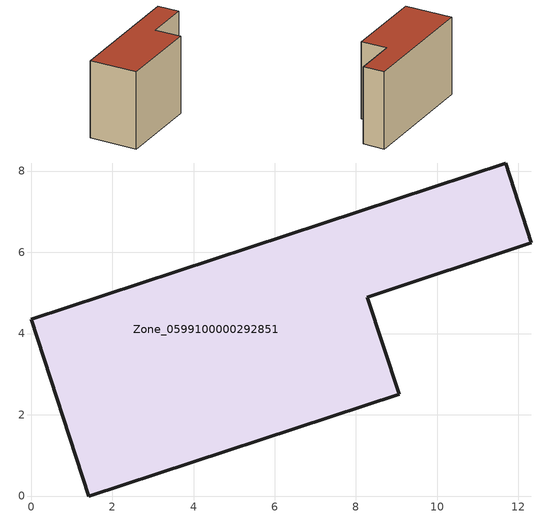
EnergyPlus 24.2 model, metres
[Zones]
Zone_0599100000292851
 floor ground (C_G): 0,4.35 11.68,8.2 12.32,6.24 8.28,4.89 9.06,2.5 1.42,0 z0
 wall outside (C_F): 1.42,0 9.06,2.5 8.28,4.89 12.32,6.24 11.68,8.2 0,4.35 1.42,0 z0:7.46
 roof outside (C_R): 11.68,8.2 0,4.35 1.42,0 9.06,2.5 8.28,4.89 12.32,6.24 z7.46
[BUILDING]
Pand.0599100000292851: North Axis=0; Terrain=City; Loads Convergence Tolerance Value=0.04; Temperature Convergence Tolerance Value=0.4; Solar Distribution=FullExterior; Maximum Number of Warmup Days=25; Minimum Number of Warmup Days=1
[Site:Location]
Rotterdam.The.Hague.AP_ZH_NLD Design_Conditions: Latitude=51.96; Longitude=4.45; Time Zone=1; Elevation=-4.5
[SITE:GROUNDTEMPERATURE:BUILDINGSURFACE]
18, 18, 18, 18, 18, 18, 18, 18, 18, 18, 18, 18
[MATERIAL] Thermal Absorptance=0.9; Solar Absorptance=0.7; Visible Absorptance=0.7
Name | Roughness | Thickness | Conductivity | Density | Specific Heat
G.TI.1946 | MediumSmooth | 0.15 | 1 | 540 | 1210
F.TI.1946 | Rough | 0.3 | 0.857143 | 1920 | 840
R.TI.1946 | MediumRough | 0.2 | 0.1 | 1500 | 1000
[CONSTRUCTION]
C_G: G.TI.1946
C_F: F.TI.1946
C_R: R.TI.1946
[ZONE]
Zone_0599100000292851: Type=1; Multiplier=1; Ceiling Height=Autocalculate; Volume=Autocalculate; Floor Area=autocalculate; Part of Total Floor Area=Yes
[ZONEINFILTRATION:DESIGNFLOWRATE]
Infil_Zone_0599100000292851: Zone or ZoneList or Space or SpaceList=Zone_0599100000292851; Schedule=AlwaysOn; Design Flow Rate Calculation Method=Flow/Area; Flow Rate per Floor Area=0.003; Constant Term Coefficient=1; Temperature Term Coefficient=0; Velocity Term Coefficient=0; Velocity Squared Term Coefficient=0
[HVACTEMPLATE:ZONE:IDEALLOADSAIRSYSTEM]
Zone_0599100000292851: Maximum Heating Supply Air Temperature=50; Minimum Cooling Supply Air Temperature=13; Maximum Heating Supply Air Humidity Ratio=0.0156; Minimum Cooling Supply Air Humidity Ratio=0.0077; Heating Limit=NoLimit; Cooling Limit=NoLimit; Dehumidification Control Type=ConstantSensibleHeatRatio; Cooling Sensible Heat Ratio=0.7; Dehumidification Setpoint=60; Humidification Control Type=None; Humidification Setpoint=30; Outdoor Air Method=None; Outdoor Air Flow Rate per Person=0.00944; Outdoor Air Flow Rate per Zone Floor Area=0; Outdoor Air Flow Rate per Zone=0; Demand Controlled Ventilation Type=None; Outdoor Air Economizer Type=NoEconomizer; Heat Recovery Type=None; Sensible Heat Recovery Effectiveness=0.7; Latent Heat Recovery Effectiveness=0.65
[ZONECONTROL:THERMOSTAT]
ThermostatControl_Zone_0599100000292851: Zone or ZoneList=Zone_0599100000292851; Control Type Schedule=DualSetpointControlType; Control 1=Thermostat_Zone_0599100000292851; Temperature Difference Between Cutout And Setpoint=0
[THERMOSTATSETPOINT:DUALSETPOINT]
Thermostat_Zone_0599100000292851: Heating Setpoint Temperature Schedule=HeatingSetpoint_Zone_0599100000292851; Cooling Setpoint Temperature Schedule=CoolingSetpoint_Zone_0599100000292851
[SCHEDULE:COMPACT]
HeatingSetpoint_Zone_0599100000292851: Through: 12/31, For: AllDays, Until: 24:00, 21
CoolingSetpoint_Zone_0599100000292851: Through: 12/31, For: AllDays, Until: 24:00, 24
DualSetpointControlType: Through: 12/31, For: AllDays, Until: 24:00, 4
AlwaysOn: Through: 12/31, For: AllDays, Until: 24:00, 1
